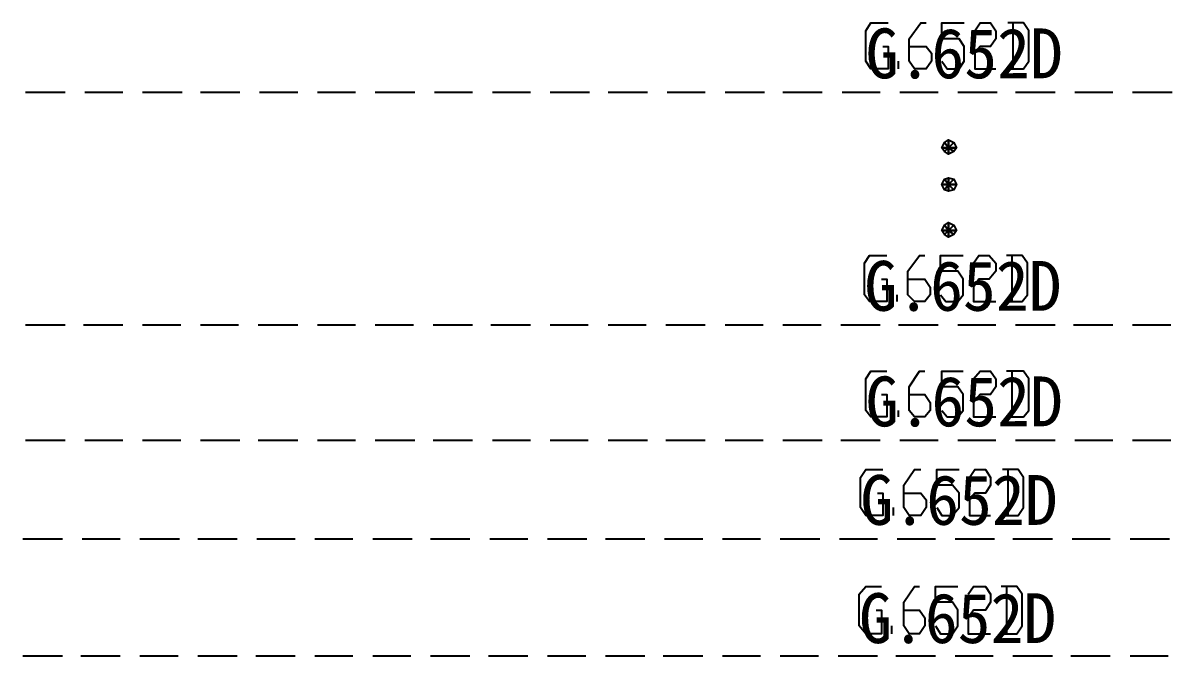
# Model space of a CAD drawing. Header units: metres. Extents: x 17 to 1757, y 17 to 1207.
# Drawn here: x 1167.3 to 1293.1, y 681.8 to 751.2 of the extents above; entities that cross this region are included whole.
import ezdxf

# ---------------------------------------------------------------- set-up
doc = ezdxf.new("R2010")
doc.units = ezdxf.units.M
for name, color, linetype in [('LINES', 7, 'Continuous'), ('POLYLINES', 4, 'Continuous'), ('TEXTS', 3, 'Continuous')]:
    doc.layers.add(name, color=color, linetype=linetype)

msp = doc.modelspace()

# ---------------------------------------------------------------- linework, layer by layer
at = {"layer": 'LINES'}
for p, q in [((1275.72, 751.25), (1275.72, 746.21)), ((1263.19, 746.21), (1263.19, 747.07)), ((1171.9, 743.62), (1167.58, 743.62)), ((1178.23, 743.62), (1174.06, 743.62)), ((1184.71, 743.62), (1180.39, 743.62)), ((1191.05, 743.62), (1186.73, 743.62)), ((1197.38, 743.62), (1193.21, 743.62)), ((1203.72, 743.62), (1199.54, 743.62)), ((1210.2, 743.62), (1205.88, 743.62)), ((1216.54, 743.62), (1212.36, 743.62)), ((1222.87, 743.62), (1218.7, 743.62)), ((1229.35, 743.62), (1225.03, 743.62)), ((1235.69, 743.62), (1231.37, 743.62)), ((1242.02, 743.62), (1237.85, 743.62)), ((1248.5, 743.62), (1244.18, 743.62)), ((1254.84, 743.62), (1250.52, 743.62)), ((1261.18, 743.62), (1257, 743.62)), ((1267.51, 743.62), (1263.34, 743.62)), ((1273.99, 743.62), (1269.67, 743.62)), ((1280.33, 743.62), (1276.01, 743.62)), ((1286.66, 743.62), (1282.49, 743.62)), ((1293.14, 743.62), (1288.82, 743.62)), ((1275.58, 725.76), (1275.58, 720.72)), ((1263.05, 720.72), (1263.05, 721.44)), ((1171.9, 718.13), (1167.58, 718.13)), ((1178.23, 718.13), (1173.91, 718.13)), ((1184.57, 718.13), (1180.39, 718.13)), ((1190.9, 718.13), (1186.73, 718.13)), ((1197.38, 718.13), (1193.06, 718.13)), ((1203.72, 718.13), (1199.54, 718.13)), ((1210.06, 718.13), (1205.88, 718.13)), ((1216.54, 718.13), (1212.22, 718.13)), ((1222.87, 718.13), (1218.55, 718.13)), ((1229.21, 718.13), (1225.03, 718.13)), ((1235.54, 718.13), (1231.37, 718.13)), ((1242.02, 718.13), (1237.7, 718.13)), ((1248.36, 718.13), (1244.18, 718.13)), ((1254.7, 718.13), (1250.52, 718.13)), ((1261.18, 718.13), (1256.86, 718.13)), ((1267.51, 718.13), (1263.19, 718.13)), ((1273.85, 718.13), (1269.67, 718.13)), ((1280.33, 718.13), (1276.01, 718.13)), ((1286.66, 718.13), (1282.34, 718.13)), ((1293, 718.13), (1288.82, 718.13)), ((1275.58, 713.09), (1275.58, 708.05)), ((1263.19, 708.05), (1263.19, 708.77)), ((1171.9, 705.46), (1167.58, 705.46)), ((1178.23, 705.46), (1174.06, 705.46)), ((1184.57, 705.46), (1180.39, 705.46)), ((1191.05, 705.46), (1186.73, 705.46)), ((1197.38, 705.46), (1193.06, 705.46)), ((1203.72, 705.46), (1199.54, 705.46)), ((1210.2, 705.46), (1205.88, 705.46)), ((1216.54, 705.46), (1212.22, 705.46)), ((1222.87, 705.46), (1218.7, 705.46)), ((1229.21, 705.46), (1225.03, 705.46)), ((1235.69, 705.46), (1231.37, 705.46)), ((1242.02, 705.46), (1237.7, 705.46)), ((1248.36, 705.46), (1244.18, 705.46)), ((1254.84, 705.46), (1250.52, 705.46)), ((1261.18, 705.46), (1256.86, 705.46)), ((1267.51, 705.46), (1263.34, 705.46)), ((1273.85, 705.46), (1269.67, 705.46)), ((1280.33, 705.46), (1276.01, 705.46)), ((1286.66, 705.46), (1282.49, 705.46)), ((1293, 705.46), (1288.82, 705.46)), ((1275.14, 702.29), (1275.14, 697.25)), ((1262.62, 697.25), (1262.62, 698.11)), ((1171.61, 694.66), (1167.29, 694.66)), ((1177.94, 694.66), (1173.77, 694.66)), ((1184.42, 694.66), (1180.1, 694.66)), ((1190.76, 694.66), (1186.44, 694.66)), ((1197.1, 694.66), (1192.92, 694.66)), ((1203.43, 694.66), (1199.26, 694.66)), ((1209.91, 694.66), (1205.59, 694.66)), ((1216.25, 694.66), (1211.93, 694.66)), ((1222.58, 694.66), (1218.41, 694.66)), ((1229.06, 694.66), (1224.74, 694.66)), ((1235.4, 694.66), (1231.08, 694.66)), ((1241.74, 694.66), (1237.56, 694.66)), ((1248.07, 694.66), (1243.9, 694.66)), ((1254.55, 694.66), (1250.23, 694.66)), ((1260.89, 694.66), (1256.71, 694.66)), ((1267.22, 694.66), (1263.05, 694.66)), ((1273.7, 694.66), (1269.38, 694.66)), ((1280.04, 694.66), (1275.72, 694.66)), ((1286.38, 694.66), (1282.2, 694.66)), ((1292.86, 694.66), (1288.54, 694.66)), ((1275, 689.47), (1275, 684.29)), ((1262.47, 684.29), (1262.47, 685.15)), ((1171.61, 681.84), (1167.29, 681.84)), ((1177.94, 681.84), (1173.62, 681.84)), ((1184.28, 681.84), (1180.1, 681.84)), ((1190.76, 681.84), (1186.44, 681.84)), ((1197.1, 681.84), (1192.78, 681.84)), ((1203.43, 681.84), (1199.26, 681.84)), ((1209.77, 681.84), (1205.59, 681.84)), ((1216.25, 681.84), (1211.93, 681.84)), ((1222.58, 681.84), (1218.26, 681.84)), ((1228.92, 681.84), (1224.74, 681.84)), ((1235.4, 681.84), (1231.08, 681.84)), ((1241.74, 681.84), (1237.42, 681.84)), ((1248.07, 681.84), (1243.9, 681.84)), ((1254.41, 681.84), (1250.23, 681.84)), ((1260.89, 681.84), (1256.57, 681.84)), ((1267.22, 681.84), (1262.9, 681.84)), ((1273.56, 681.84), (1269.38, 681.84)), ((1280.04, 681.84), (1275.72, 681.84)), ((1286.38, 681.84), (1282.06, 681.84)), ((1292.71, 681.84), (1288.54, 681.84))]:
    msp.add_line(p, q, dxfattribs=at)
at = {"layer": 'POLYLINES'}
for points in [[(1261.46, 748.66), (1262.04, 748.66), (1262.04, 746.21), (1260.17, 746.21), (1259.59, 747.07), (1259.59, 750.38), (1260.17, 751.25), (1262.04, 751.25)], [(1264.34, 748.66), (1266.22, 748.66), (1266.79, 747.94), (1266.79, 747.07), (1266.22, 746.21), (1264.92, 746.21), (1264.34, 747.07), (1264.34, 749.52), (1265.64, 751.25), (1266.22, 751.25)], [(1267.94, 747.07), (1268.52, 746.21), (1269.82, 746.21), (1270.39, 747.07), (1270.39, 748.66), (1269.82, 749.52), (1267.94, 749.52), (1267.94, 751.25), (1270.39, 751.25)], [(1271.54, 750.38), (1272.12, 751.25), (1273.27, 751.25), (1273.85, 750.38), (1273.85, 749.52), (1273.27, 748.66), (1272.12, 748.66), (1271.54, 747.94), (1271.54, 746.21), (1273.85, 746.21)], [(1275.14, 746.21), (1276.87, 746.21), (1277.45, 747.07), (1277.45, 750.38), (1276.87, 751.25), (1275.14, 751.25)], [(1268.66, 737.57), (1267.94, 737.57), (1268.23, 738.14), (1268.66, 737.57)], [(1268.66, 737.57), (1267.94, 737.57), (1268.23, 738.14), (1268.66, 737.57)], [(1268.66, 737.57), (1267.94, 737.57), (1268.23, 738.14), (1268.66, 737.57)], [(1268.66, 737.57), (1267.94, 737.57), (1268.23, 738.14), (1268.66, 737.57)], [(1268.66, 737.57), (1268.23, 737.14), (1267.94, 737.57), (1268.66, 737.57)], [(1268.66, 737.57), (1268.23, 737.14), (1267.94, 737.57), (1268.66, 737.57)], [(1268.66, 737.57), (1268.23, 737.14), (1267.94, 737.57), (1268.66, 737.57)], [(1268.66, 737.57), (1268.23, 737.14), (1267.94, 737.57), (1268.66, 737.57)], [(1268.66, 737.57), (1268.23, 738.14), (1268.66, 738.43), (1268.66, 737.57)], [(1268.66, 737.57), (1268.23, 738.14), (1268.66, 738.43), (1268.66, 737.57)], [(1268.66, 737.57), (1268.23, 738.14), (1268.66, 738.43), (1268.66, 737.57)], [(1268.66, 737.57), (1268.23, 738.14), (1268.66, 738.43), (1268.66, 737.57)], [(1268.66, 737.57), (1268.66, 736.85), (1268.23, 737.14), (1268.66, 737.57)], [(1268.66, 737.57), (1268.66, 736.85), (1268.23, 737.14), (1268.66, 737.57)], [(1268.66, 737.57), (1268.66, 736.85), (1268.23, 737.14), (1268.66, 737.57)], [(1268.66, 737.57), (1268.66, 736.85), (1268.23, 737.14), (1268.66, 737.57)], [(1268.66, 737.57), (1268.66, 738.43), (1269.24, 738.14), (1268.66, 737.57)], [(1268.66, 737.57), (1268.66, 738.43), (1269.24, 738.14), (1268.66, 737.57)], [(1268.66, 737.57), (1268.66, 738.43), (1269.24, 738.14), (1268.66, 737.57)], [(1268.66, 737.57), (1268.66, 738.43), (1269.24, 738.14), (1268.66, 737.57)], [(1268.66, 737.57), (1269.24, 738.14), (1269.53, 737.57), (1268.66, 737.57)], [(1268.66, 737.57), (1269.24, 738.14), (1269.53, 737.57), (1268.66, 737.57)], [(1268.66, 737.57), (1269.24, 738.14), (1269.53, 737.57), (1268.66, 737.57)], [(1268.66, 737.57), (1269.24, 738.14), (1269.53, 737.57), (1268.66, 737.57)], [(1268.66, 737.57), (1269.24, 737.14), (1268.66, 736.85), (1268.66, 737.57)], [(1268.66, 737.57), (1269.24, 737.14), (1268.66, 736.85), (1268.66, 737.57)], [(1268.66, 737.57), (1269.53, 737.57), (1269.24, 737.14), (1268.66, 737.57)], [(1268.66, 737.57), (1269.53, 737.57), (1269.24, 737.14), (1268.66, 737.57)], [(1268.66, 737.57), (1269.24, 737.14), (1268.66, 736.85), (1268.66, 737.57)], [(1268.66, 737.57), (1269.24, 737.14), (1268.66, 736.85), (1268.66, 737.57)], [(1268.66, 737.57), (1269.53, 737.57), (1269.24, 737.14), (1268.66, 737.57)], [(1268.66, 737.57), (1269.53, 737.57), (1269.24, 737.14), (1268.66, 737.57)], [(1268.66, 733.54), (1267.94, 733.54), (1268.23, 734.11), (1268.66, 733.54)], [(1268.66, 733.54), (1267.94, 733.54), (1268.23, 734.11), (1268.66, 733.54)], [(1268.66, 733.54), (1267.94, 733.54), (1268.23, 734.11), (1268.66, 733.54)], [(1268.66, 733.54), (1267.94, 733.54), (1268.23, 734.11), (1268.66, 733.54)], [(1268.66, 733.54), (1268.23, 734.11), (1268.66, 734.26), (1268.66, 733.54)], [(1268.66, 733.54), (1268.23, 734.11), (1268.66, 734.26), (1268.66, 733.54)], [(1268.66, 733.54), (1268.23, 734.11), (1268.66, 734.26), (1268.66, 733.54)], [(1268.66, 733.54), (1268.23, 734.11), (1268.66, 734.26), (1268.66, 733.54)], [(1268.66, 733.54), (1268.66, 734.26), (1269.24, 734.11), (1268.66, 733.54)], [(1268.66, 733.54), (1268.66, 734.26), (1269.24, 734.11), (1268.66, 733.54)], [(1268.66, 733.54), (1268.66, 734.26), (1269.24, 734.11), (1268.66, 733.54)], [(1268.66, 733.54), (1268.66, 734.26), (1269.24, 734.11), (1268.66, 733.54)], [(1268.66, 733.54), (1269.24, 734.11), (1269.53, 733.54), (1268.66, 733.54)], [(1268.66, 733.54), (1269.24, 734.11), (1269.53, 733.54), (1268.66, 733.54)], [(1268.66, 733.54), (1269.24, 734.11), (1269.53, 733.54), (1268.66, 733.54)], [(1268.66, 733.54), (1269.24, 734.11), (1269.53, 733.54), (1268.66, 733.54)], [(1268.66, 733.54), (1268.23, 732.96), (1267.94, 733.54), (1268.66, 733.54)], [(1268.66, 733.54), (1268.23, 732.96), (1267.94, 733.54), (1268.66, 733.54)], [(1268.66, 733.54), (1268.23, 732.96), (1267.94, 733.54), (1268.66, 733.54)], [(1268.66, 733.54), (1268.23, 732.96), (1267.94, 733.54), (1268.66, 733.54)], [(1268.66, 733.54), (1268.66, 732.82), (1268.23, 732.96), (1268.66, 733.54)], [(1268.66, 733.54), (1268.66, 732.82), (1268.23, 732.96), (1268.66, 733.54)], [(1268.66, 733.54), (1268.66, 732.82), (1268.23, 732.96), (1268.66, 733.54)], [(1268.66, 733.54), (1268.66, 732.82), (1268.23, 732.96), (1268.66, 733.54)], [(1268.66, 733.54), (1269.24, 732.96), (1268.66, 732.82), (1268.66, 733.54)], [(1268.66, 733.54), (1269.24, 732.96), (1268.66, 732.82), (1268.66, 733.54)], [(1268.66, 733.54), (1269.53, 733.54), (1269.24, 732.96), (1268.66, 733.54)], [(1268.66, 733.54), (1269.53, 733.54), (1269.24, 732.96), (1268.66, 733.54)], [(1268.66, 733.54), (1269.24, 732.96), (1268.66, 732.82), (1268.66, 733.54)], [(1268.66, 733.54), (1269.24, 732.96), (1268.66, 732.82), (1268.66, 733.54)], [(1268.66, 733.54), (1269.53, 733.54), (1269.24, 732.96), (1268.66, 733.54)], [(1268.66, 733.54), (1269.53, 733.54), (1269.24, 732.96), (1268.66, 733.54)], [(1268.66, 728.5), (1267.94, 728.5), (1268.23, 729.07), (1268.66, 728.5)], [(1268.66, 728.5), (1267.94, 728.5), (1268.23, 729.07), (1268.66, 728.5)], [(1268.66, 728.5), (1267.94, 728.5), (1268.23, 729.07), (1268.66, 728.5)], [(1268.66, 728.5), (1267.94, 728.5), (1268.23, 729.07), (1268.66, 728.5)], [(1268.66, 728.5), (1268.23, 729.07), (1268.66, 729.36), (1268.66, 728.5)], [(1268.66, 728.5), (1268.23, 729.07), (1268.66, 729.36), (1268.66, 728.5)], [(1268.66, 728.5), (1268.23, 729.07), (1268.66, 729.36), (1268.66, 728.5)], [(1268.66, 728.5), (1268.23, 729.07), (1268.66, 729.36), (1268.66, 728.5)], [(1268.66, 728.5), (1268.66, 729.36), (1269.24, 729.07), (1268.66, 728.5)], [(1268.66, 728.5), (1268.66, 729.36), (1269.24, 729.07), (1268.66, 728.5)], [(1268.66, 728.5), (1268.66, 729.36), (1269.24, 729.07), (1268.66, 728.5)], [(1268.66, 728.5), (1268.66, 729.36), (1269.24, 729.07), (1268.66, 728.5)], [(1268.66, 728.5), (1269.24, 729.07), (1269.53, 728.5), (1268.66, 728.5)], [(1268.66, 728.5), (1269.24, 729.07), (1269.53, 728.5), (1268.66, 728.5)], [(1268.66, 728.5), (1269.24, 729.07), (1269.53, 728.5), (1268.66, 728.5)], [(1268.66, 728.5), (1269.24, 729.07), (1269.53, 728.5), (1268.66, 728.5)], [(1268.66, 728.5), (1268.23, 728.06), (1267.94, 728.5), (1268.66, 728.5)], [(1268.66, 728.5), (1268.23, 728.06), (1267.94, 728.5), (1268.66, 728.5)], [(1268.66, 728.5), (1268.23, 728.06), (1267.94, 728.5), (1268.66, 728.5)], [(1268.66, 728.5), (1268.23, 728.06), (1267.94, 728.5), (1268.66, 728.5)], [(1268.66, 728.5), (1268.66, 727.78), (1268.23, 728.06), (1268.66, 728.5)], [(1268.66, 728.5), (1268.66, 727.78), (1268.23, 728.06), (1268.66, 728.5)], [(1268.66, 728.5), (1268.66, 727.78), (1268.23, 728.06), (1268.66, 728.5)], [(1268.66, 728.5), (1268.66, 727.78), (1268.23, 728.06), (1268.66, 728.5)], [(1268.66, 728.5), (1269.24, 728.06), (1268.66, 727.78), (1268.66, 728.5)], [(1268.66, 728.5), (1269.24, 728.06), (1268.66, 727.78), (1268.66, 728.5)], [(1268.66, 728.5), (1269.53, 728.5), (1269.24, 728.06), (1268.66, 728.5)], [(1268.66, 728.5), (1269.53, 728.5), (1269.24, 728.06), (1268.66, 728.5)], [(1268.66, 728.5), (1269.24, 728.06), (1268.66, 727.78), (1268.66, 728.5)], [(1268.66, 728.5), (1269.24, 728.06), (1268.66, 727.78), (1268.66, 728.5)], [(1268.66, 728.5), (1269.53, 728.5), (1269.24, 728.06), (1268.66, 728.5)], [(1268.66, 728.5), (1269.53, 728.5), (1269.24, 728.06), (1268.66, 728.5)], [(1261.32, 723.17), (1261.9, 723.17), (1261.9, 720.72), (1260.02, 720.72), (1259.45, 721.44), (1259.45, 724.9), (1260.02, 725.76), (1261.9, 725.76)], [(1264.2, 723.17), (1266.07, 723.17), (1266.65, 722.3), (1266.65, 721.44), (1266.07, 720.72), (1264.92, 720.72), (1264.2, 721.44), (1264.2, 724.03), (1265.5, 725.76), (1266.07, 725.76)], [(1267.8, 721.44), (1268.38, 720.72), (1269.67, 720.72), (1270.25, 721.44), (1270.25, 723.17), (1269.67, 724.03), (1267.8, 724.03), (1267.8, 725.76), (1270.25, 725.76)], [(1271.4, 724.9), (1271.98, 725.76), (1273.13, 725.76), (1273.85, 724.9), (1273.85, 724.03), (1273.13, 723.17), (1271.98, 723.17), (1271.4, 722.3), (1271.4, 720.72), (1273.85, 720.72)], [(1275, 720.72), (1276.73, 720.72), (1277.3, 721.44), (1277.3, 724.9), (1276.73, 725.76), (1275, 725.76)], [(1261.32, 710.5), (1261.9, 710.5), (1261.9, 708.05), (1260.17, 708.05), (1259.59, 708.77), (1259.59, 712.22), (1260.17, 713.09), (1261.9, 713.09)], [(1264.34, 710.5), (1266.07, 710.5), (1266.65, 709.63), (1266.65, 708.77), (1266.07, 708.05), (1264.92, 708.05), (1264.34, 708.77), (1264.34, 711.36), (1265.5, 713.09), (1266.07, 713.09)], [(1267.94, 708.77), (1268.52, 708.05), (1269.67, 708.05), (1270.25, 708.77), (1270.25, 710.5), (1269.67, 711.36), (1267.94, 711.36), (1267.94, 713.09), (1270.25, 713.09)], [(1271.4, 712.22), (1272.12, 713.09), (1273.27, 713.09), (1273.85, 712.22), (1273.85, 711.36), (1273.27, 710.5), (1272.12, 710.5), (1271.4, 709.63), (1271.4, 708.05), (1273.85, 708.05)], [(1275, 708.05), (1276.87, 708.05), (1277.45, 708.77), (1277.45, 712.22), (1276.87, 713.09), (1275, 713.09)], [(1260.89, 699.7), (1261.46, 699.7), (1261.46, 697.25), (1259.59, 697.25), (1259.02, 698.11), (1259.02, 701.42), (1259.59, 702.29), (1261.46, 702.29)], [(1263.77, 699.7), (1265.64, 699.7), (1266.22, 698.98), (1266.22, 698.11), (1265.64, 697.25), (1264.34, 697.25), (1263.77, 698.11), (1263.77, 700.56), (1264.92, 702.29), (1265.64, 702.29)], [(1267.37, 698.11), (1267.94, 697.25), (1269.1, 697.25), (1269.82, 698.11), (1269.82, 699.7), (1269.1, 700.56), (1267.37, 700.56), (1267.37, 702.29), (1269.82, 702.29)], [(1270.97, 701.42), (1271.54, 702.29), (1272.7, 702.29), (1273.27, 701.42), (1273.27, 700.56), (1272.7, 699.7), (1271.54, 699.7), (1270.97, 698.98), (1270.97, 697.25), (1273.27, 697.25)], [(1274.57, 697.25), (1276.3, 697.25), (1276.87, 698.11), (1276.87, 701.42), (1276.3, 702.29), (1274.57, 702.29)], [(1260.74, 686.88), (1261.32, 686.88), (1261.32, 684.29), (1259.59, 684.29), (1258.87, 685.15), (1258.87, 688.61), (1259.59, 689.47), (1261.32, 689.47)], [(1263.77, 686.88), (1265.5, 686.88), (1266.07, 686.02), (1266.07, 685.15), (1265.5, 684.29), (1264.34, 684.29), (1263.77, 685.15), (1263.77, 687.74), (1264.92, 689.47), (1265.5, 689.47)], [(1267.22, 685.15), (1267.8, 684.29), (1269.1, 684.29), (1269.67, 685.15), (1269.67, 686.88), (1269.1, 687.74), (1267.22, 687.74), (1267.22, 689.47), (1269.67, 689.47)], [(1270.82, 688.61), (1271.4, 689.47), (1272.7, 689.47), (1273.27, 688.61), (1273.27, 687.74), (1272.7, 686.88), (1271.4, 686.88), (1270.82, 686.02), (1270.82, 684.29), (1273.27, 684.29)], [(1274.42, 684.29), (1276.15, 684.29), (1276.73, 685.15), (1276.73, 688.61), (1276.15, 689.47), (1274.42, 689.47)]]:
    msp.add_lwpolyline(points, dxfattribs=at)

# ---------------------------------------------------------------- texts
at = {"layer": 'TEXTS', "width": 0.966821}
for p in [(1259.59, 745.18), (1259.45, 719.69), (1259.59, 707.02), (1259.02, 696.22), (1258.87, 683.26)]:
    msp.add_text('G.652D', height=5.47, dxfattribs=at).set_placement(p)

doc.saveas('drawing.dxf')
